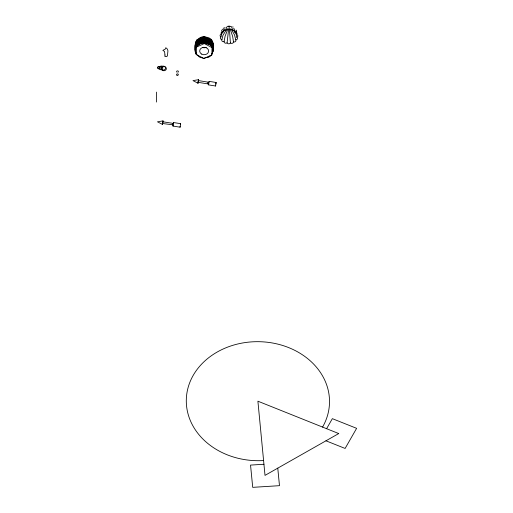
<?xml version="1.0" encoding="UTF-8"?>
<svg xmlns="http://www.w3.org/2000/svg" width="513" height="513" viewBox="0 0 513 513"><rect width="100%" height="100%" fill="white"/><g stroke="black" fill="none" stroke-linecap="round" stroke-linejoin="round"><path stroke-width="0.77" d="M224.829 29.78L221.802 33.717L220.975 36.885A1.789 1.488 0.9 0 0 221.924 39.539A1.789 1.488 0.9 0 0 224.085 41.649A1.789 1.488 0.9 0 0 227.092 42.848A1.789 1.488 0.9 0 0 230.414 42.938L229.394 29.17M156.382 102.061L156.536 92.103M213.164 48.934C217.345 34.474 193.01 34.147 195.658 47.895M230.414 42.938A1.789 1.488 0.9 0 0 233.486 41.893A1.789 1.488 0.9 0 0 235.775 39.899A1.789 1.488 0.9 0 0 236.878 37.295A1.789 1.488 0.9 0 0 236.615 34.538A1.789 1.488 0.9 0 0 235.025 32.101A1.789 1.488 0.9 0 0 232.389 30.408A1.789 1.488 0.9 0 0 229.151 29.748L229.131 25.99L228.356 26.452M196.524 41.63L196.562 40.136L197.992 39.488M212.029 47.446L211.85 54.917L203.969 58.488L196.267 54.583L196.453 47.106L204.334 43.541L212.235 47.747L213.145 51.031L211.702 54.525M227.092 42.848L228.618 29.151M195.184 49.889C194.53 39.956 212.215 37.75 213.171 47.882M196.267 54.583C188.778 40.091 218.968 37.75 212.222 53.275M220.975 36.885A1.789 1.488 0.9 0 1 221.404 34.147A1.789 1.488 0.9 0 1 223.142 31.793A1.789 1.488 0.9 0 1 225.88 30.241L226.368 27.362L228.003 26.176M224.085 41.649L225.079 36.276L227.913 28.869M223.142 31.793L224.014 28.702M215.55 85.459L215.588 86.011L216.159 82.484L209.105 81.362L208.791 82.349M221.924 39.539L222.963 35.352L226.663 29.337M221.404 34.147L221.917 31.793M172.278 124.736L162.615 123.53L162.794 122.857M180.05 126.454L180.069 127.198M208.534 84.049L208.541 84.895L215.607 86.004M213.177 46.837C213.273 35.686 193.42 38.18 195.293 48.94C194.055 38.462 213.517 36.596 213.151 47.529M213.151 48.575C212.382 38.206 194.158 40.585 195.196 50.736M198.127 81.804L198.108 82.33L207.81 83.876L207.977 82.394M207.81 83.337L207.791 83.863M162.48 123.338L162.461 124.415L163.038 120.888L157.465 121.812L162.448 124.403M162.615 122.992L162.595 123.518M162.871 122.357L162.865 121.78L172.573 123.3L172.323 125.012M173.061 124.89L173.028 126.083L173.599 122.556L180.634 123.665L180.319 124.653M213.177 45.785C212.549 34.743 192.779 38.142 195.408 48.87M198.044 81.791L197.98 83.228L198.441 81.381M198.364 81.355L198.294 80.862M213.151 45.426C212.895 33.64 191.484 37.981 195.684 49.177M215.723 84.068L216.133 82.478M172.387 123.909L172.548 123.306M213.1 49.966L212.69 51.281M173.304 123.428L173.58 122.549M198.274 80.464L198.55 79.701L198.159 82.298M162.833 121.363L163.012 120.882M212.978 49.934L212.6 50.909M221.494 30.927L222.565 29.138M212.632 51.967C214.331 48.652 211.311 45.029 208.163 44.099M208.105 82.151L198.409 80.586M326.608 428.701L332.353 418.659L356.618 428.336L345.114 448.445L325.954 440.802M208.586 84.869L209.124 81.387M196.562 40.136L195.306 43.483L195.767 46.984M212.016 53.57L211.548 54.134M211.85 54.917L208.753 57.187L204.565 57.937M224.662 27.952L225.053 27.631M210.599 55.558L209.958 56M223.54 28.215L224.027 27.869M199.185 44.516C203.898 41.252 212.786 43.124 213.171 49.646M200.859 38.193L204.443 36.57L206.54 37.635M208.111 56.853L208.502 56.712M198.537 79.688L192.978 80.624L198.005 83.221M204.443 36.57C199.031 36.461 193.548 41.944 195.716 47.44M263.945 464.259L250.543 465.092L252.71 487.35L279.482 485.676L277.77 468.145M203.969 58.488L199.377 57.02L196.351 54.115M173.009 126.07L180.095 127.192L180.647 123.671M230.85 26.368L228.683 26.266M207.938 38.347L212.138 40.476C206.63 32.838 191.939 39.341 195.742 48.722M232.742 26.759L233.101 26.99M231.126 26.503L232.094 27.875L232.389 30.408M233.575 28.183L233.922 28.555M233.216 29.998L236.153 34.089L236.878 37.295M236.038 31.081L236.467 31.646M231.369 29.459L234.524 34.858L235.775 39.899M234.223 28.965L235.025 32.101M196.024 52.942L196.216 53.301M236.089 30.1L236.666 31.319M196.139 53.762L195.241 51.127M230.113 28.927L232.678 36.474L233.486 41.893M195.748 51.755L195.479 50.999M195.69 52.211L195.344 51.063M236.172 32.159L236.615 34.538M213.151 46.529C211.003 37.077 194.491 39.822 195.203 49.44M263.592 460.546A71.615 59.508 0.9 0 1 186.617 395.196A71.615 59.508 0.9 0 1 276.982 343.922A71.615 59.508 0.9 0 1 322.568 427.079M176.947 72.192A0.898 0.744 0.9 0 1 176.87 71.089A0.898 0.744 0.9 0 1 178.191 71.14A0.898 0.744 0.9 0 1 178.017 72.23M159.787 69.005A1.424 1.199 -1.5 0 1 157.972 67.658A1.424 1.199 -1.5 0 1 160.248 66.908M159.242 68.55A1.263 1.052 0.9 0 1 157.619 68.049A1.263 1.052 0.9 0 1 158.107 66.671A1.263 1.052 0.9 0 1 159.793 66.991M204.328 43.663A9.157 7.227 -8.5 0 1 208.118 44.182M196.524 47.145A9.157 7.83 -11 0 1 199.236 44.58M206.252 47.382A4.476 3.719 0.9 0 1 202.455 47.44M225.88 30.241A1.789 1.488 0.9 0 1 229.151 29.748M164.968 55L164.949 56.584L166.27 56.622A1.488 1.238 0.9 0 0 166.642 56.513L167.398 55.936L167.95 50.838L167.341 49.056L165.821 47.703L165.333 49.062L162.852 50.37L164.538 51.512L164.968 55M338.734 433.556L265.009 475.384L257.904 401.192L338.734 433.556M176.985 75.231A0.898 0.744 0.9 0 0 178.357 74.635A0.898 0.744 0.9 0 0 177.043 73.943A0.898 0.744 0.9 0 0 176.985 75.231M161.775 69.704A2.405 1.994 1.4 0 0 165.564 68.293A2.405 1.994 1.4 0 0 162.159 66.267A2.405 1.994 1.4 0 0 161.775 69.704M162.39 70.345A2.533 2.103 0.9 0 0 166.372 68.845A2.533 2.103 0.9 0 0 162.794 66.716A2.533 2.103 0.9 0 0 162.39 70.345M162.063 69.351A1.911 1.648 -69.2 0 0 161.89 66.132A1.911 1.648 -69.2 0 0 159.453 68.191A1.911 1.648 -69.2 0 0 162.063 69.351M201.737 54.134A4.476 3.719 0.9 0 0 208.624 51.204A4.476 3.719 0.9 0 0 202.09 47.703A4.476 3.719 0.9 0 0 201.737 54.134"/></g></svg>
